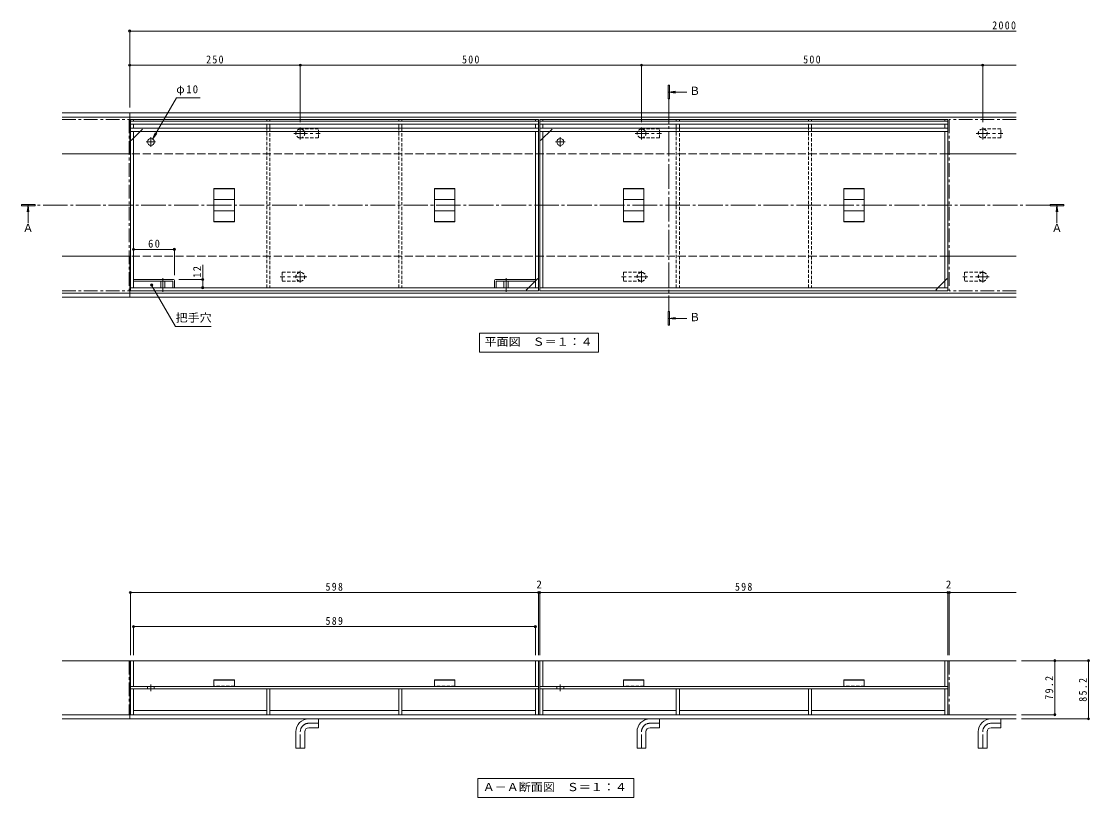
# Model space of a CAD drawing. Units: millimetres, scale not verified. Extents: x -1310 to 1549, y -1090 to 1067.
# Drawn here: x -1310 to 256, y -646 to 491 of the extents above; entities that cross this region are included whole.
import ezdxf
from ezdxf.enums import TextEntityAlignment as Align

# ---------------------------------------------------------------- set-up
doc = ezdxf.new("R2010")
doc.units = ezdxf.units.MM
doc.header["$LTSCALE"] = 4
doc.header["$PDMODE"] = 32
doc.header["$PDSIZE"] = 3.2
for name, pattern in [('CHAIN1', [8, 5, -1, 1, -1]), ('CHAIN2', [12, 9, -1, 1, -1]), ('DASHED1', [1.8, 1.2, -0.6]), ('DASHED3', [4, 3, -1])]:
    doc.linetypes.add(name, pattern=pattern)
for name, color, linetype, lineweight in [('4-0', 4, 'Continuous', 9), ('4-1', 2, 'Continuous', 9), ('4-2', 7, 'Continuous', 9), ('4-4', 7, 'Continuous', 9), ('4-5', 7, 'Continuous', 9), ('4-9', 5, 'Continuous', 5), ('4-A', 4, 'Continuous', 9)]:
    doc.layers.add(name, color=color, linetype=linetype, lineweight=lineweight)
doc.styles.add('ＭＳ ゴシック', font='')
doc.styles.get('ＭＳ ゴシック').set_extended_font_data('MS Gothic')

msp = doc.modelspace()

# ---------------------------------------------------------------- linework, layer by layer
at = {"layer": '4-0'}
for p, q in [((-360.089, 397.765), (-362.089, 397.765)), ((-360.089, 377.765), (-360.089, 397.765)), ((-361.089, 387.531), (-351.174, 386.226)), ((-1309.78, 221.004), (-1289.78, 221.004)), ((-1300.014, 222.004), (-1301.319, 212.089)), ((-1289.78, 221.004), (-1289.78, 223.004)), ((197.986, 221.004), (217.986, 221.004)), ((207.752, 222.004), (206.447, 212.089)), ((217.986, 221.004), (217.986, 223.004)), ((-360.089, 66.243), (-362.089, 66.243)), ((-360.089, 46.243), (-360.089, 66.243)), ((-361.089, 56.009), (-351.174, 54.703))]:
    msp.add_line(p, q, dxfattribs=at)
at = {"layer": '4-0', "color": 7, "linetype": 'CHAIN2'}
for p, q in [((-361.089, 377.765), (-361.089, 66.243)), ((197.986, 222.004), (-1289.78, 222.004))]:
    msp.add_line(p, q, dxfattribs=at)
at = {"layer": '4-0'}
for points in [[(-362.089, 397.765), (-362.089, 377.765), (-360.089, 377.765)], [(-334.713, 387.531), (-361.089, 387.531), (-351.174, 388.837)], [(-1289.78, 223.004), (-1309.78, 223.004), (-1309.78, 221.004)], [(-1300.014, 195.629), (-1300.014, 222.004), (-1298.708, 212.089)], [(217.986, 223.004), (197.986, 223.004), (197.986, 221.004)], [(207.752, 195.629), (207.752, 222.004), (209.058, 212.089)], [(-362.089, 66.243), (-362.089, 46.243), (-360.089, 46.243)], [(-334.713, 56.009), (-361.089, 56.009), (-351.174, 57.314)]]:
    msp.add_lwpolyline(points, dxfattribs=at)
for points in [[(-362.089, 397.765), (-360.089, 397.765), (-362.089, 377.765), (-360.089, 377.765)], [(-1289.78, 223.004), (-1289.78, 221.004), (-1309.78, 223.004), (-1309.78, 221.004)], [(217.986, 223.004), (217.986, 221.004), (197.986, 223.004), (197.986, 221.004)], [(-362.089, 66.243), (-360.089, 66.243), (-362.089, 46.243), (-360.089, 46.243)]]:
    msp.add_solid(points, dxfattribs=at)
at = {"layer": '4-1'}
for p, q in [((147.986, 357.004), (-1250.014, 357.004)), ((147.986, 351.004), (-1250.014, 351.004)), ((-1151.014, 297.004), (-1151.014, 357.004)), ((-1150.014, 297.004), (-1250.014, 297.004)), ((147.986, 297.004), (47.986, 297.004)), ((-1150.014, 147.004), (-1250.014, 147.004)), ((-1151.014, 87.004), (-1151.014, 147.004)), ((147.986, 147.004), (47.986, 147.004)), ((147.986, 93.004), (-1250.014, 93.004)), ((147.986, 87.004), (-1250.014, 87.004)), ((-1250.014, -445.512), (147.986, -445.512)), ((-1151.014, -445.512), (-1151.014, -530.713)), ((-1250.014, -524.713), (147.986, -524.713)), ((-1250.014, -530.713), (147.986, -530.713))]:
    msp.add_line(p, q, dxfattribs=at)
at = {"layer": '4-1', "linetype": 'DASHED3'}
for p, q in [((47.986, 297.004), (-1150.014, 297.004)), ((47.986, 147.004), (-1150.014, 147.004))]:
    msp.add_line(p, q, dxfattribs=at)
at = {"layer": '4-2', "color": 3, "linetype": 'CHAIN1'}
for p, q in [((-1250.013, 347.504), (-1152.014, 347.504)), ((-1152.014, 347.504), (-1152.014, 96.504)), ((49.986, 347.504), (49.986, 96.504)), ((147.986, 347.504), (49.986, 347.504)), ((-1102.514, 115.105), (-1102.514, 94.494)), ((-599.514, 115.105), (-599.514, 94.494)), ((-1250.013, 96.504), (-1152.014, 96.504)), ((147.986, 96.504), (49.986, 96.504)), ((-1152.014, -445.512), (-1250.014, -445.512)), ((49.986, -445.512), (147.986, -445.512))]:
    msp.add_line(p, q, dxfattribs=at)
at = {"layer": '4-2'}
for p, q in [((-1150.014, 347.504), (-1150.014, 96.504)), ((-552.014, 345.004), (-1150.014, 345.004)), ((-950.014, 347.504), (-945.514, 347.504)), ((-950.014, 345.004), (-950.014, 347.504)), ((-945.514, 345.004), (-945.514, 347.504)), ((-752.013, 345.004), (-752.013, 347.504)), ((-552.014, 96.504), (-552.014, 347.504)), ((-550.014, 347.504), (-550.014, 96.504)), ((47.986, 345.004), (-550.014, 345.004)), ((-350.014, 347.504), (-345.514, 347.504)), ((-350.014, 345.004), (-350.014, 347.504)), ((-345.514, 345.004), (-345.514, 347.504)), ((-152.014, 345.004), (-152.014, 347.504)), ((47.986, 96.504), (47.986, 347.504)), ((-552.014, 340.504), (-1150.014, 340.504)), ((-552.014, 334.504), (-1150.014, 334.504)), ((-552.014, 330.004), (-1150.014, 330.004)), ((-1145.513, 340.504), (-1145.513, 334.504)), ((-1145.513, 330.004), (-1145.513, 101.004)), ((-1135.513, 330.004), (-1145.513, 320.004)), ((-950.014, 334.504), (-950.014, 340.504)), ((-945.514, 334.504), (-945.514, 340.504)), ((-756.514, 334.504), (-756.514, 340.504)), ((-752.013, 334.504), (-752.013, 340.504)), ((-556.514, 340.504), (-556.514, 334.504)), ((-556.514, 101.004), (-556.514, 330.004)), ((47.986, 340.504), (-550.014, 340.504)), ((47.986, 334.504), (-550.014, 334.504)), ((47.986, 330.004), (-550.014, 330.004)), ((-545.514, 340.504), (-545.514, 334.504)), ((-545.514, 330.004), (-545.514, 101.004)), ((-535.514, 330.004), (-545.514, 320.004)), ((-350.014, 334.504), (-350.014, 340.504)), ((-345.514, 334.504), (-345.514, 340.504)), ((-156.514, 334.504), (-156.514, 340.504)), ((-152.014, 334.504), (-152.014, 340.504)), ((43.486, 340.504), (43.486, 334.504)), ((43.486, 101.004), (43.486, 330.004)), ((-566.514, 101.004), (-556.514, 111.004)), ((33.486, 101.004), (43.486, 111.004)), ((-552.014, 101.004), (-1150.014, 101.004)), ((-552.014, 96.504), (-1150.014, 96.504)), ((47.986, 101.004), (-550.014, 101.004)), ((47.986, 96.504), (-550.014, 96.504)), ((-1150.014, -445.512), (-1150.014, -486.712)), ((-1150.014, -445.512), (-552.014, -445.512)), ((-1145.513, -445.512), (-1145.513, -483.512)), ((-556.514, -445.512), (-556.514, -483.512)), ((-552.014, -445.512), (-552.014, -486.712)), ((-550.014, -445.512), (-550.014, -486.712)), ((-550.014, -445.512), (47.986, -445.512)), ((-545.514, -445.512), (-545.514, -483.512)), ((43.486, -445.512), (43.486, -483.512)), ((47.986, -445.512), (47.986, -486.712)), ((-1150.014, -483.512), (-552.014, -483.512)), ((-550.014, -483.512), (47.986, -483.512)), ((-1150.014, -486.712), (-552.014, -486.712)), ((-550.014, -486.712), (47.986, -486.712))]:
    msp.add_line(p, q, dxfattribs=at)
at = {"layer": '4-2', "color": 2}
for p, q in [((-552.014, 347.504), (-1150.014, 347.504)), ((47.986, 347.504), (-550.014, 347.504))]:
    msp.add_line(p, q, dxfattribs=at)
at = {"layer": '4-2', "linetype": 'DASHED1'}
for p, q in [((-1135.513, 330.004), (-1131.013, 334.504)), ((-535.514, 330.004), (-531.013, 334.504)), ((-1145.513, 320.004), (-1150.014, 315.504)), ((-545.514, 320.004), (-550.014, 315.504)), ((-556.514, 111.004), (-552.014, 115.503)), ((43.486, 111.004), (47.986, 115.503)), ((-566.514, 101.004), (-571.014, 96.504)), ((33.486, 101.004), (28.986, 96.504)), ((-1125.014, -483.512), (-1125.014, -486.712)), ((-1115.014, -483.512), (-1115.014, -486.712)), ((-525.014, -483.512), (-525.014, -486.712)), ((-515.014, -483.512), (-515.014, -486.712))]:
    msp.add_line(p, q, dxfattribs=at)
at = {"layer": '4-2', "linetype": 'CHAIN2'}
for p, q in [((-1113.014, 314.504), (-1127.014, 314.504)), ((-1120.014, 321.504), (-1120.014, 307.504)), ((-513.014, 314.504), (-527.014, 314.504)), ((-520.014, 321.504), (-520.014, 307.504))]:
    msp.add_line(p, q, dxfattribs=at)
at = {"layer": '4-2', "color": 3}
for p, q in [((-1027.514, 246.459), (-997.514, 246.459)), ((-1027.514, 246.459), (-1027.514, 197.549)), ((-1027.514, 245.959), (-997.514, 245.959)), ((-997.514, 197.549), (-997.514, 246.459)), ((-674.514, 246.459), (-704.514, 246.459)), ((-704.514, 197.549), (-704.514, 246.459)), ((-674.514, 245.959), (-704.514, 245.959)), ((-674.514, 246.459), (-674.514, 197.549)), ((-427.514, 246.459), (-397.514, 246.459)), ((-427.514, 246.459), (-427.514, 197.549)), ((-427.514, 245.959), (-397.514, 245.959)), ((-397.514, 197.549), (-397.514, 246.459)), ((-74.514, 246.459), (-104.514, 246.459)), ((-104.514, 197.549), (-104.514, 246.459)), ((-74.514, 245.959), (-104.514, 245.959)), ((-74.514, 246.459), (-74.514, 197.549)), ((-1027.514, 230.37), (-997.514, 230.37)), ((-674.514, 230.37), (-704.514, 230.37)), ((-427.514, 230.37), (-397.514, 230.37)), ((-74.514, 230.37), (-104.514, 230.37)), ((-1027.514, 213.638), (-997.514, 213.638)), ((-674.514, 213.638), (-704.514, 213.638)), ((-427.514, 213.638), (-397.514, 213.638)), ((-74.514, 213.638), (-104.514, 213.638)), ((-1027.514, 198.049), (-997.514, 198.049)), ((-1027.514, 197.549), (-997.514, 197.549)), ((-674.514, 198.049), (-704.514, 198.049)), ((-674.514, 197.549), (-704.514, 197.549)), ((-427.514, 198.049), (-397.514, 198.049)), ((-427.514, 197.549), (-397.514, 197.549)), ((-74.514, 198.049), (-104.514, 198.049)), ((-74.514, 197.549), (-104.514, 197.549)), ((-1105.514, 110.704), (-1105.514, 101.004)), ((-1099.514, 110.704), (-1099.514, 101.004)), ((-602.514, 110.704), (-602.514, 101.004)), ((-596.514, 110.704), (-596.514, 101.004)), ((-1027.514, -473.512), (-997.514, -473.512)), ((-1027.514, -473.512), (-1027.514, -483.512)), ((-1027.514, -474.205), (-997.514, -474.205)), ((-997.514, -483.512), (-1027.514, -483.512)), ((-997.514, -483.512), (-997.514, -473.512)), ((-704.514, -473.512), (-674.514, -473.512)), ((-704.514, -473.512), (-704.514, -483.512)), ((-704.514, -474.205), (-674.514, -474.205)), ((-674.514, -483.512), (-704.514, -483.512)), ((-674.514, -483.512), (-674.514, -473.512)), ((-427.514, -473.512), (-397.514, -473.512)), ((-427.514, -473.512), (-427.514, -483.512)), ((-427.514, -474.205), (-397.514, -474.205)), ((-397.514, -483.512), (-427.514, -483.512)), ((-397.514, -483.512), (-397.514, -473.512)), ((-104.514, -473.512), (-74.514, -473.512)), ((-104.514, -473.512), (-104.514, -483.512)), ((-104.514, -474.205), (-74.514, -474.205)), ((-74.514, -483.512), (-104.514, -483.512)), ((-74.514, -483.512), (-74.514, -473.512))]:
    msp.add_line(p, q, dxfattribs=at)
at = {"layer": '4-2', "color": 4}
for p, q in [((-1087.047, 113.004), (-1145.513, 113.004)), ((-1088.48, 110.704), (-1145.513, 110.704)), ((-1087.814, 110.037), (-1087.814, 101.004)), ((-1085.514, 111.47), (-1085.514, 101.004)), ((-616.514, 111.47), (-616.514, 101.004)), ((-614.98, 113.004), (-556.514, 113.004)), ((-614.214, 110.037), (-614.214, 101.004)), ((-613.547, 110.704), (-556.514, 110.704))]:
    msp.add_line(p, q, dxfattribs=at)
at = {"layer": '4-2', "linetype": 'CHAIN1'}
for p, q in [((-1120.014, -480.236), (-1120.014, -489.989)), ((-520.014, -480.236), (-520.014, -489.989))]:
    msp.add_line(p, q, dxfattribs=at)
at = {"layer": '4-2', "color": 3, "linetype": 'DASHED1'}
for p, q in [((-997.514, -482.712), (-1027.514, -482.712)), ((-674.514, -482.712), (-704.514, -482.712)), ((-397.514, -482.712), (-427.514, -482.712)), ((-74.514, -482.712), (-104.514, -482.712))]:
    msp.add_line(p, q, dxfattribs=at)
at = {"layer": '4-2'}
for points in [[(-1150.014, 347.504), (-1145.513, 347.504), (-1145.513, 345.004)], [(-756.514, 345.004), (-756.514, 347.504), (-752.013, 347.504)], [(-552.014, 347.504), (-556.514, 347.504), (-556.514, 345.004)], [(-550.014, 347.504), (-545.514, 347.504), (-545.514, 345.004)], [(-156.514, 345.004), (-156.514, 347.504), (-152.014, 347.504)], [(47.986, 347.504), (43.486, 347.504), (43.486, 345.004)]]:
    msp.add_lwpolyline(points, dxfattribs=at)
at = {"layer": '4-2', "color": 3, "linetype": 'CHAIN1'}
for points in [[(-1152.014, -445.512), (-1152.014, -524.713), (-1250.014, -524.713)], [(49.986, -445.512), (49.986, -524.713), (147.986, -524.713)]]:
    msp.add_lwpolyline(points, dxfattribs=at)
at = {"layer": '4-2'}
for centre in [(-1120.014, 314.504), (-520.014, 314.504)]:
    msp.add_circle(centre, 5, dxfattribs=at)
at = {"layer": '4-2', "color": 4}
for centre, radius, start, end in [((-1088.48, 110.037), 0.667, 0, 90), ((-1087.047, 111.47), 1.533, 0, 90), ((-614.98, 111.47), 1.533, 90, 180), ((-613.547, 110.037), 0.667, 90, 180)]:
    msp.add_arc(centre, radius, start, end, dxfattribs=at)
at = {"layer": '4-4'}
for p, q in [((-1151.014, 478.204), (-1151.014, 365.004)), ((-1151.014, 477.004), (147.986, 477.004)), ((-1151.014, 427.004), (-901.014, 427.004)), ((-901.014, 428.204), (-901.014, 343.55)), ((-901.014, 427.004), (-401.013, 427.004)), ((-401.013, 428.204), (-401.013, 343.55)), ((-401.013, 427.004), (98.986, 427.004)), ((98.986, 428.204), (98.986, 343.55)), ((98.986, 427.004), (147.986, 427.004)), ((-1145.513, 157.148), (-1085.513, 157.148)), ((-1085.513, 158.348), (-1085.513, 119.47)), ((-1043.986, 113.004), (-1043.986, 134.69)), ((-1042.786, 113.004), (-1079.047, 113.004)), ((-1043.986, 101.004), (-1043.986, 113.004)), ((-1150.014, -344.312), (-1150.014, -437.512)), ((-552.014, -344.312), (-552.014, -437.512)), ((-550.014, -344.312), (-550.014, -437.512)), ((47.986, -344.312), (47.986, -437.512)), ((49.986, -344.312), (49.986, -437.512)), ((-1150.014, -345.512), (-552.014, -345.512)), ((-552.014, -345.512), (-550.014, -345.512)), ((-550.014, -345.512), (47.986, -345.512)), ((47.986, -345.512), (49.986, -345.512)), ((49.986, -345.512), (147.986, -345.512)), ((-1145.513, -394.312), (-1145.513, -437.512)), ((-1145.513, -395.512), (-556.514, -395.512)), ((-556.514, -394.312), (-556.514, -437.512)), ((255.317, -445.512), (155.986, -445.512)), ((204.748, -445.512), (204.748, -524.713)), ((254.117, -445.512), (254.117, -530.713)), ((205.948, -524.713), (155.986, -524.713)), ((255.317, -530.713), (155.986, -530.713))]:
    msp.add_line(p, q, dxfattribs=at)
for p in [(-1151.014, 477.004), (-1151.014, 427.004), (-901.014, 427.004), (-401.013, 427.004), (98.986, 427.004), (-1145.513, 157.148), (-1085.513, 157.148), (-1043.986, 113.004), (-1043.986, 101.004), (-1150.014, -345.512), (-552.014, -345.512), (-550.014, -345.512), (47.986, -345.512), (49.986, -345.512), (-1145.513, -395.512), (-556.514, -395.512), (204.748, -445.512), (254.117, -445.512), (204.748, -524.713), (254.117, -530.713)]:
    msp.add_point(p, dxfattribs=at)
at = {"layer": '4-5'}
for p, q in [((-1082.68, 379.167), (-1047.68, 379.167)), ((-1117.514, 318.834), (-1111.426, 326.768)), ((-638.214, 34.367), (-463.814, 34.367)), ((-638.214, 34.367), (-638.214, 6.367)), ((-463.814, 34.367), (-463.814, 6.367)), ((-638.214, 6.367), (-463.814, 6.367)), ((-640.826, -618.145), (-412.426, -618.145)), ((-640.826, -618.145), (-640.826, -646.145)), ((-412.426, -618.145), (-412.426, -646.145)), ((-640.826, -646.145), (-412.426, -646.145))]:
    msp.add_line(p, q, dxfattribs=at)
for points in [[(-1082.68, 379.167), (-1117.514, 318.834), (-1113.687, 328.073)], [(-1031.701, 43.912), (-1083.701, 43.912), (-1118.93, 104.93)]]:
    msp.add_lwpolyline(points, dxfattribs=at)
msp.add_point((-1118.93, 104.93), dxfattribs=at)
at = {"layer": '4-9', "linetype": 'DASHED1'}
for p, q in [((-950.014, 101.004), (-950.014, 334.504)), ((-945.514, 334.504), (-945.514, 101.004)), ((-756.514, 101.004), (-756.514, 334.504)), ((-752.013, 334.504), (-752.013, 101.004)), ((-350.014, 101.004), (-350.014, 334.504)), ((-345.514, 334.504), (-345.514, 101.004)), ((-156.514, 101.004), (-156.514, 334.504)), ((-152.014, 334.504), (-152.014, 101.004))]:
    msp.add_line(p, q, dxfattribs=at)
at = {"layer": '4-9'}
for p, q in [((-1150.014, -486.712), (-552.014, -486.712)), ((-1150.014, -486.712), (-1150.014, -524.713)), ((-1145.513, -486.712), (-1145.513, -524.713)), ((-950.014, -486.712), (-950.014, -524.713)), ((-945.514, -486.712), (-945.514, -524.713)), ((-756.514, -486.712), (-756.514, -524.713)), ((-752.013, -486.712), (-752.013, -524.713)), ((-556.514, -524.713), (-556.514, -486.712)), ((-552.014, -524.713), (-552.014, -486.712)), ((-550.014, -486.712), (47.986, -486.712)), ((-550.014, -486.712), (-550.014, -524.713)), ((-545.514, -486.712), (-545.514, -524.713)), ((-350.014, -486.712), (-350.014, -524.713)), ((-345.514, -486.712), (-345.514, -524.713)), ((-156.514, -486.712), (-156.514, -524.713)), ((-152.014, -486.712), (-152.014, -524.713)), ((43.486, -524.713), (43.486, -486.712)), ((47.986, -524.713), (47.986, -486.712)), ((-1145.513, -524.713), (-1150.014, -524.713)), ((-1145.513, -518.713), (-950.014, -518.713)), ((-945.514, -524.713), (-950.014, -524.713)), ((-945.514, -518.713), (-756.514, -518.713)), ((-752.013, -524.713), (-756.514, -524.713)), ((-752.013, -518.713), (-556.514, -518.713)), ((-552.014, -524.713), (-556.514, -524.713)), ((-545.514, -524.713), (-550.014, -524.713)), ((-545.514, -518.713), (-350.014, -518.713)), ((-345.514, -524.713), (-350.014, -524.713)), ((-345.514, -518.713), (-156.514, -518.713)), ((-152.014, -524.713), (-156.514, -524.713)), ((-152.014, -518.713), (43.486, -518.713)), ((47.986, -524.713), (43.486, -524.713))]:
    msp.add_line(p, q, dxfattribs=at)
at = {"layer": '4-A', "linetype": 'CHAIN1'}
for p, q in [((-901.014, 318.072), (-901.014, 335.55)), ((-401.013, 318.072), (-401.013, 335.55)), ((98.986, 318.072), (98.986, 335.55)), ((-910.475, 327.004), (-871.685, 327.004)), ((-410.475, 327.004), (-371.685, 327.004)), ((89.525, 327.004), (128.315, 327.004)), ((-901.014, 125.936), (-901.014, 108.458)), ((-401.013, 125.937), (-401.013, 108.458)), ((98.986, 125.936), (98.986, 108.458)), ((-891.552, 117.004), (-930.342, 117.004)), ((-391.552, 117.004), (-430.342, 117.004)), ((108.448, 117.004), (69.658, 117.004)), ((-888.514, -537.213), (-874.514, -537.213)), ((-388.514, -537.213), (-374.513, -537.213)), ((111.486, -537.213), (125.486, -537.213)), ((-901.014, -573.713), (-901.014, -549.713)), ((-401.013, -573.713), (-401.013, -549.713)), ((98.986, -573.713), (98.986, -549.713))]:
    msp.add_line(p, q, dxfattribs=at)
at = {"layer": '4-A', "linetype": 'DASHED1'}
for p, q in [((-901.014, 333.504), (-874.513, 333.504)), ((-874.513, 320.504), (-874.513, 333.504)), ((-401.013, 333.504), (-374.513, 333.504)), ((-374.513, 320.504), (-374.513, 333.504)), ((98.986, 333.504), (125.487, 333.504)), ((125.487, 320.504), (125.487, 333.504)), ((-901.014, 320.504), (-874.513, 320.504)), ((-401.013, 320.504), (-374.513, 320.504)), ((98.986, 320.504), (125.487, 320.504)), ((-927.514, 123.504), (-927.514, 110.504)), ((-901.014, 123.504), (-927.514, 123.504)), ((-901.014, 110.504), (-927.514, 110.504)), ((-427.514, 123.504), (-427.514, 110.504)), ((-401.013, 123.504), (-427.514, 123.504)), ((-401.013, 110.504), (-427.514, 110.504)), ((72.486, 123.504), (72.486, 110.504)), ((98.986, 123.504), (72.486, 123.504)), ((98.986, 110.504), (72.486, 110.504))]:
    msp.add_line(p, q, dxfattribs=at)
at = {"layer": '4-A'}
for p, q in [((-888.514, -530.713), (-874.514, -530.713)), ((-874.514, -543.713), (-874.514, -530.713)), ((-388.514, -530.713), (-374.513, -530.713)), ((-374.513, -543.713), (-374.513, -530.713)), ((111.486, -530.713), (125.486, -530.713)), ((125.486, -543.713), (125.486, -530.713)), ((-888.514, -543.713), (-874.514, -543.713)), ((-388.514, -543.713), (-374.513, -543.713)), ((111.486, -543.713), (125.486, -543.713)), ((-907.514, -573.713), (-907.514, -549.713)), ((-894.514, -573.713), (-894.514, -549.713)), ((-407.514, -573.713), (-407.514, -549.713)), ((-394.513, -573.713), (-394.513, -549.713)), ((92.486, -573.713), (92.486, -549.713)), ((105.486, -573.713), (105.486, -549.713)), ((-907.514, -573.713), (-894.514, -573.713)), ((-407.514, -573.713), (-394.513, -573.713)), ((92.486, -573.713), (105.486, -573.713))]:
    msp.add_line(p, q, dxfattribs=at)
at = {"layer": '4-A', "linetype": 'DASHED1'}
for centre, start, end in [((-901.014, 327.004), 90, 270), ((-901.014, 327.004), 270, 90), ((-401.013, 327.004), 90, 270), ((-401.013, 327.004), 270, 90), ((98.986, 327.004), 90, 270), ((98.986, 327.004), 270, 90), ((-901.014, 117.004), 90, 270), ((-901.014, 117.004), 270, 90), ((-401.013, 117.004), 90, 270), ((-401.013, 117.004), 270, 90), ((98.986, 117.004), 90, 270), ((98.986, 117.004), 270, 90)]:
    msp.add_arc(centre, 6.5, start, end, dxfattribs=at)
at = {"layer": '4-A'}
for centre, radius in [((-888.514, -549.713), 19), ((-388.514, -549.713), 19), ((111.486, -549.713), 19), ((-888.514, -549.713), 6), ((-388.514, -549.713), 6), ((111.486, -549.713), 6)]:
    msp.add_arc(centre, radius, 90, 180, dxfattribs=at)
at = {"layer": '4-A', "linetype": 'CHAIN1'}
for centre in [(-888.514, -549.713), (-388.514, -549.713), (111.486, -549.713)]:
    msp.add_arc(centre, 12.5, 90, 180, dxfattribs=at)

# ---------------------------------------------------------------- texts
at = {"layer": '4-0', "color": 2, "style": 'ＭＳ ゴシック'}
for s, p in [('Ｂ', (-331.018, 379.941)), ('Ａ', (-1307.935, 178.904)), ('Ａ', (199.831, 178.904)), ('Ｂ', (-331.018, 48.418))]:
    msp.add_text(s, height=11.73, dxfattribs=at).set_placement(p, align=Align.BOTTOM_LEFT)
at = {"layer": '4-4', "color": 2, "style": 'ＭＳ ゴシック'}
for p in [(-555.014, -343.112), (44.986, -343.112)]:
    msp.add_text('2', height=11.73, dxfattribs=at).set_placement(p, align=Align.BOTTOM_LEFT)
at = {"layer": '4-4', "color": 2, "char_height": 11.73, "attachment_point": 7, "style": 'ＭＳ ゴシック'}
for s, insert in [('\\T1.28;\\W0.9;2000', (112.986, 479.404)), ('\\T1.27;\\W0.9;250', (-1039.014, 429.404)), ('\\T1.27;\\W0.9;500', (-664.014, 429.404)), ('\\T1.27;\\W0.9;500', (-164.014, 429.404)), ('\\T1.27;\\W0.95;60', (-1124.013, 159.548)), ('\\T1.27;\\W0.9;598', (-864.014, -343.112)), ('\\T1.27;\\W0.9;598', (-264.014, -343.112)), ('\\T1.27;\\W0.9;589', (-864.014, -393.112))]:
    msp.add_mtext(s, dxfattribs=dict(at, insert=insert))
at = {"layer": '4-4', "color": 2, "char_height": 11.73, "attachment_point": 7, "rotation": 90, "style": 'ＭＳ ゴシック'}
for s, insert in [('\\T1.27;\\W0.95;12', (-1046.386, 115.564)), ('\\T1.28;\\W0.9;79.2', (202.348, -502.613)), ('\\T1.28;\\W0.9;85.2', (251.717, -505.613))]:
    msp.add_mtext(s, dxfattribs=dict(at, insert=insert))
at = {"layer": '4-5', "color": 2, "style": 'ＭＳ ゴシック', "width": 1.1}
for s, p in [('把手穴', (-1083.701, 47.512)), ('平面図\u3000Ｓ＝１：４', (-631.014, 12.367)), ('Ａ－Ａ断面図\u3000Ｓ＝１：４', (-633.626, -640.145))]:
    msp.add_text(s, height=11.73, dxfattribs=at).set_placement(p, align=Align.BOTTOM_LEFT)
at = {"layer": '4-5', "color": 2, "insert": (-1082.68, 382.767), "char_height": 11.73, "attachment_point": 7, "style": 'ＭＳ ゴシック'}
msp.add_mtext('\\T1.19;φ10', dxfattribs=at)

doc.saveas('drawing.dxf')
